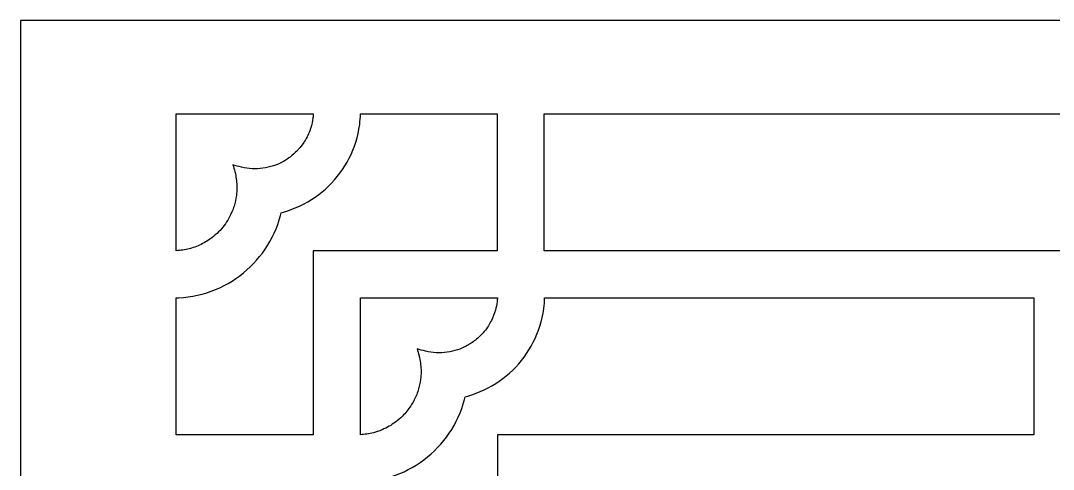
# Model space of a CAD drawing. Header units: centimetres. Extents: x -27 to -1.5, y 3.4 to 9.
# Drawn here: x -26.999 to -22.374, y 6.989 to 9.001 of the extents above; entities that cross this region are included whole.
import ezdxf

# ---------------------------------------------------------------- set-up
doc = ezdxf.new("R2010")
doc.units = ezdxf.units.CM
doc.header["$MEASUREMENT"] = 0
doc.layers.add('layer 1', color=7, linetype='Continuous')

msp = doc.modelspace()

# ---------------------------------------------------------------- linework, layer by layer
at = {"layer": 'layer 1', "color": 250}
for points, knots in [([(-26.99913, 3.42708), (-26.99913, 3.42708), (-26.99913, 9.00076), (-26.99913, 9.00076), (-26.99913, 9.00076), (-26.99913, 9.00076), (-1.49953, 9.00076), (-1.49953, 9.00076), (-1.49953, 9.00076), (-1.49953, 9.00076), (-1.49953, 3.42708), (-1.49953, 3.42708), (-1.49953, 3.42708), (-1.49953, 3.42708), (-26.99913, 3.42708), (-26.99913, 3.42708)], [0, 0, 0, 0, 0.2, 0.2, 0.2, 0.2, 0.4, 0.4, 0.4, 0.4, 0.6, 0.6, 0.6, 0.6, 1, 1, 1, 1]), ([(-26.23377, 7.98095), (-26.22383, 7.98409), (-26.21404, 7.98754), (-26.20434, 7.99134), (-26.20434, 7.99134), (-26.18601, 7.99971), (-26.16866, 8.00941), (-26.15196, 8.02067), (-26.15196, 8.02067), (-26.14034, 8.0286), (-26.12972, 8.03784), (-26.11935, 8.04732), (-26.11935, 8.04732), (-26.11013, 8.05586), (-26.1019, 8.06533), (-26.09398, 8.07508), (-26.09398, 8.07508), (-26.08592, 8.08512), (-26.07846, 8.09554), (-26.07148, 8.10636), (-26.07148, 8.10636), (-26.06463, 8.1183), (-26.05839, 8.1305), (-26.05266, 8.14301), (-26.05266, 8.14301), (-26.04921, 8.15181), (-26.04609, 8.16069), (-26.04329, 8.16973), (-26.04329, 8.16973), (-26.03873, 8.18486), (-26.03469, 8.20062), (-26.0329, 8.21635), (-26.0329, 8.21635), (-26.03158, 8.22852), (-26.03072, 8.24071), (-26.03041, 8.25296), (-26.03041, 8.25296), (-26.03098, 8.27388), (-26.03325, 8.29445), (-26.03743, 8.31497), (-26.03743, 8.31497), (-26.03804, 8.31787), (-26.03868, 8.32078), (-26.03934, 8.32368), (-26.03934, 8.32368), (-26.04228, 8.33394), (-26.0455, 8.34414), (-26.04861, 8.35436), (-26.04861, 8.35436), (-26.03597, 8.35089), (-26.02335, 8.3472), (-26.01061, 8.34417), (-26.01061, 8.34417), (-25.99459, 8.34046), (-25.9785, 8.33809), (-25.96212, 8.33677), (-25.96212, 8.33677), (-25.94613, 8.33643), (-25.92985, 8.33656), (-25.91402, 8.3389), (-25.91402, 8.3389), (-25.89801, 8.34138), (-25.88244, 8.34495), (-25.86696, 8.34974), (-25.86696, 8.34974), (-25.85456, 8.35368), (-25.84274, 8.35905), (-25.83106, 8.36475), (-25.83106, 8.36475), (-25.81945, 8.37048), (-25.80859, 8.3776), (-25.79804, 8.38511), (-25.79804, 8.38511), (-25.78363, 8.3956), (-25.77053, 8.40711), (-25.75817, 8.41993), (-25.75817, 8.41993), (-25.75452, 8.42379), (-25.75095, 8.42772), (-25.74745, 8.43172), (-25.74745, 8.43172), (-25.74745, 8.43172), (-25.73107, 8.45385), (-25.73107, 8.45385), (-25.73107, 8.45385), (-25.72047, 8.47074), (-25.71157, 8.48814), (-25.70427, 8.5067), (-25.70427, 8.5067), (-25.70256, 8.51116), (-25.70092, 8.51564), (-25.69937, 8.52016), (-25.69937, 8.52016), (-25.69525, 8.53476), (-25.6915, 8.54982), (-25.68984, 8.56492), (-25.68984, 8.56492), (-25.68923, 8.57085), (-25.68873, 8.57678), (-25.68843, 8.58274), (-25.68843, 8.58274), (-25.68843, 8.58274), (-26.30243, 8.58274), (-26.30243, 8.58274), (-26.30243, 8.58274), (-26.30243, 8.58274), (-26.30243, 7.96958), (-26.30243, 7.96958), (-26.30243, 7.96958), (-26.28251, 7.97073), (-26.26304, 7.9736), (-26.24361, 7.97802), (-26.24361, 7.97802), (-26.24032, 7.97897), (-26.23704, 7.97995), (-26.23377, 7.98095)], [0, 0, 0, 0, 0.0333333, 0.0333333, 0.0333333, 0.0333333, 0.0666667, 0.0666667, 0.0666667, 0.0666667, 0.1, 0.1, 0.1, 0.1, 0.1333333, 0.1333333, 0.1333333, 0.1333333, 0.1666667, 0.1666667, 0.1666667, 0.1666667, 0.2, 0.2, 0.2, 0.2, 0.2333333, 0.2333333, 0.2333333, 0.2333333, 0.2666667, 0.2666667, 0.2666667, 0.2666667, 0.3, 0.3, 0.3, 0.3, 0.3333333, 0.3333333, 0.3333333, 0.3333333, 0.3666667, 0.3666667, 0.3666667, 0.3666667, 0.4, 0.4, 0.4, 0.4, 0.4333333, 0.4333333, 0.4333333, 0.4333333, 0.4666667, 0.4666667, 0.4666667, 0.4666667, 0.5, 0.5, 0.5, 0.5, 0.5333333, 0.5333333, 0.5333333, 0.5333333, 0.5666667, 0.5666667, 0.5666667, 0.5666667, 0.6, 0.6, 0.6, 0.6, 0.6333333, 0.6333333, 0.6333333, 0.6333333, 0.6666667, 0.6666667, 0.6666667, 0.6666667, 0.7, 0.7, 0.7, 0.7, 0.7333333, 0.7333333, 0.7333333, 0.7333333, 0.7666667, 0.7666667, 0.7666667, 0.7666667, 0.8, 0.8, 0.8, 0.8, 0.8333333, 0.8333333, 0.8333333, 0.8333333, 0.8666667, 0.8666667, 0.8666667, 0.8666667, 0.9, 0.9, 0.9, 0.9, 0.9333333, 0.9333333, 0.9333333, 0.9333333, 1, 1, 1, 1]), ([(-25.50436, 8.43785), (-25.50436, 8.43785), (-25.51145, 8.41942), (-25.51145, 8.41942), (-25.51145, 8.41942), (-25.51145, 8.41942), (-25.51929, 8.40136), (-25.51929, 8.40136), (-25.51929, 8.40136), (-25.51929, 8.40136), (-25.52784, 8.38371), (-25.52784, 8.38371), (-25.52784, 8.38371), (-25.52784, 8.38371), (-25.53711, 8.36646), (-25.53711, 8.36646), (-25.53711, 8.36646), (-25.53711, 8.36646), (-25.54705, 8.34965), (-25.54705, 8.34965), (-25.54705, 8.34965), (-25.54705, 8.34965), (-25.55766, 8.3333), (-25.55766, 8.3333), (-25.55766, 8.3333), (-25.55766, 8.3333), (-25.56891, 8.31742), (-25.56891, 8.31742), (-25.56891, 8.31742), (-25.56891, 8.31742), (-25.5808, 8.30202), (-25.5808, 8.30202), (-25.5808, 8.30202), (-25.5808, 8.30202), (-25.59328, 8.28714), (-25.59328, 8.28714), (-25.59328, 8.28714), (-25.59328, 8.28714), (-25.60636, 8.27278), (-25.60636, 8.27278), (-25.60636, 8.27278), (-25.60636, 8.27278), (-25.62001, 8.25898), (-25.62001, 8.25898), (-25.62001, 8.25898), (-25.62001, 8.25898), (-25.63421, 8.24573), (-25.63421, 8.24573), (-25.63421, 8.24573), (-25.63421, 8.24573), (-25.64894, 8.23308), (-25.64894, 8.23308), (-25.64894, 8.23308), (-25.64894, 8.23308), (-25.66419, 8.22102), (-25.66419, 8.22102), (-25.66419, 8.22102), (-25.66419, 8.22102), (-25.67994, 8.20958), (-25.67994, 8.20958), (-25.67994, 8.20958), (-25.67994, 8.20958), (-25.69616, 8.19879), (-25.69616, 8.19879), (-25.69616, 8.19879), (-25.69616, 8.19879), (-25.71284, 8.18865), (-25.71284, 8.18865), (-25.71284, 8.18865), (-25.71284, 8.18865), (-25.72997, 8.1792), (-25.72997, 8.1792), (-25.72997, 8.1792), (-25.72997, 8.1792), (-25.7475, 8.17044), (-25.7475, 8.17044), (-25.7475, 8.17044), (-25.7475, 8.17044), (-25.76546, 8.16239), (-25.76546, 8.16239), (-25.76546, 8.16239), (-25.76546, 8.16239), (-25.78378, 8.15508), (-25.78378, 8.15508), (-25.78378, 8.15508), (-25.78378, 8.15508), (-25.80248, 8.14852), (-25.80248, 8.14852), (-25.80248, 8.14852), (-25.80248, 8.14852), (-25.82151, 8.14275), (-25.82151, 8.14275), (-25.82151, 8.14275), (-25.82151, 8.14275), (-25.83249, 8.13991), (-25.83249, 8.13991), (-25.83249, 8.13991), (-25.83249, 8.13991), (-25.83544, 8.12762), (-25.83544, 8.12762), (-25.83544, 8.12762), (-25.83544, 8.12762), (-25.84126, 8.10725), (-25.84126, 8.10725), (-25.84126, 8.10725), (-25.84126, 8.10725), (-25.84792, 8.08724), (-25.84792, 8.08724), (-25.84792, 8.08724), (-25.84792, 8.08724), (-25.85541, 8.06761), (-25.85541, 8.06761), (-25.85541, 8.06761), (-25.85541, 8.06761), (-25.86369, 8.04839), (-25.86369, 8.04839), (-25.86369, 8.04839), (-25.86369, 8.04839), (-25.87275, 8.0296), (-25.87275, 8.0296), (-25.87275, 8.0296), (-25.87275, 8.0296), (-25.88258, 8.01125), (-25.88258, 8.01125), (-25.88258, 8.01125), (-25.88258, 8.01125), (-25.89313, 7.99337), (-25.89313, 7.99337), (-25.89313, 7.99337), (-25.89313, 7.99337), (-25.9044, 7.97599), (-25.9044, 7.97599), (-25.9044, 7.97599), (-25.9044, 7.97599), (-25.91638, 7.9591), (-25.91638, 7.9591), (-25.91638, 7.9591), (-25.91638, 7.9591), (-25.92902, 7.94276), (-25.92902, 7.94276), (-25.92902, 7.94276), (-25.92902, 7.94276), (-25.94233, 7.92695), (-25.94233, 7.92695), (-25.94233, 7.92695), (-25.94233, 7.92695), (-25.95626, 7.91172), (-25.95626, 7.91172), (-25.95626, 7.91172), (-25.95626, 7.91172), (-25.97081, 7.89708), (-25.97081, 7.89708), (-25.97081, 7.89708), (-25.97081, 7.89708), (-25.98595, 7.88305), (-25.98595, 7.88305), (-25.98595, 7.88305), (-25.98595, 7.88305), (-26.00167, 7.86964), (-26.00167, 7.86964), (-26.00167, 7.86964), (-26.00167, 7.86964), (-26.01794, 7.8569), (-26.01794, 7.8569), (-26.01794, 7.8569), (-26.01794, 7.8569), (-26.03473, 7.84482), (-26.03473, 7.84482), (-26.03473, 7.84482), (-26.03473, 7.84482), (-26.05205, 7.83344), (-26.05205, 7.83344), (-26.05205, 7.83344), (-26.05205, 7.83344), (-26.06985, 7.82277), (-26.06985, 7.82277), (-26.06985, 7.82277), (-26.06985, 7.82277), (-26.08813, 7.81284), (-26.08813, 7.81284), (-26.08813, 7.81284), (-26.08813, 7.81284), (-26.10685, 7.80366), (-26.10685, 7.80366), (-26.10685, 7.80366), (-26.10685, 7.80366), (-26.12601, 7.79526), (-26.12601, 7.79526), (-26.12601, 7.79526), (-26.12601, 7.79526), (-26.14557, 7.78764), (-26.14557, 7.78764), (-26.14557, 7.78764), (-26.14557, 7.78764), (-26.16553, 7.78086), (-26.16553, 7.78086), (-26.16553, 7.78086), (-26.16553, 7.78086), (-26.18584, 7.7749), (-26.18584, 7.7749), (-26.18584, 7.7749), (-26.18584, 7.7749), (-26.20652, 7.76981), (-26.20652, 7.76981), (-26.20652, 7.76981), (-26.20652, 7.76981), (-26.22751, 7.7656), (-26.22751, 7.7656), (-26.22751, 7.7656), (-26.22751, 7.7656), (-26.2488, 7.76228), (-26.2488, 7.76228), (-26.2488, 7.76228), (-26.2488, 7.76228), (-26.27038, 7.75989), (-26.27038, 7.75989), (-26.27038, 7.75989), (-26.27038, 7.75989), (-26.29222, 7.75844), (-26.29222, 7.75844), (-26.29222, 7.75844), (-26.29222, 7.75844), (-26.30243, 7.75822), (-26.30243, 7.75822), (-26.30243, 7.75822), (-26.30243, 7.75822), (-26.30243, 7.14462), (-26.30243, 7.14462), (-26.30243, 7.14462), (-26.30243, 7.14462), (-25.68871, 7.14462), (-25.68871, 7.14462), (-25.68871, 7.14462), (-25.68871, 7.14462), (-25.68871, 7.96902), (-25.68871, 7.96902), (-25.68871, 7.96902), (-25.68871, 7.96902), (-24.86463, 7.96902), (-24.86463, 7.96902), (-24.86463, 7.96902), (-24.86463, 7.96902), (-24.86463, 8.58274), (-24.86463, 8.58274), (-24.86463, 8.58274), (-24.86463, 8.58274), (-25.47686, 8.58274), (-25.47686, 8.58274), (-25.47686, 8.58274), (-25.47724, 8.56671), (-25.47889, 8.55092), (-25.48066, 8.53502), (-25.48066, 8.53502), (-25.48066, 8.53502), (-25.48377, 8.51498), (-25.48377, 8.51498), (-25.48377, 8.51498), (-25.48377, 8.51498), (-25.4877, 8.49523), (-25.4877, 8.49523), (-25.4877, 8.49523), (-25.4877, 8.49523), (-25.49246, 8.47578), (-25.49246, 8.47578), (-25.49246, 8.47578), (-25.49246, 8.47578), (-25.49802, 8.45664), (-25.49802, 8.45664), (-25.49802, 8.45664), (-25.49802, 8.45664), (-25.50436, 8.43785), (-25.50436, 8.43785)], [0, 0, 0, 0, 0.0144928, 0.0144928, 0.0144928, 0.0144928, 0.0289855, 0.0289855, 0.0289855, 0.0289855, 0.0434783, 0.0434783, 0.0434783, 0.0434783, 0.057971, 0.057971, 0.057971, 0.057971, 0.0724638, 0.0724638, 0.0724638, 0.0724638, 0.0869565, 0.0869565, 0.0869565, 0.0869565, 0.1014493, 0.1014493, 0.1014493, 0.1014493, 0.115942, 0.115942, 0.115942, 0.115942, 0.1304348, 0.1304348, 0.1304348, 0.1304348, 0.1449275, 0.1449275, 0.1449275, 0.1449275, 0.1594203, 0.1594203, 0.1594203, 0.1594203, 0.173913, 0.173913, 0.173913, 0.173913, 0.1884058, 0.1884058, 0.1884058, 0.1884058, 0.2028986, 0.2028986, 0.2028986, 0.2028986, 0.2173913, 0.2173913, 0.2173913, 0.2173913, 0.2318841, 0.2318841, 0.2318841, 0.2318841, 0.2463768, 0.2463768, 0.2463768, 0.2463768, 0.2608696, 0.2608696, 0.2608696, 0.2608696, 0.2753623, 0.2753623, 0.2753623, 0.2753623, 0.2898551, 0.2898551, 0.2898551, 0.2898551, 0.3043478, 0.3043478, 0.3043478, 0.3043478, 0.3188406, 0.3188406, 0.3188406, 0.3188406, 0.3333333, 0.3333333, 0.3333333, 0.3333333, 0.3478261, 0.3478261, 0.3478261, 0.3478261, 0.3623188, 0.3623188, 0.3623188, 0.3623188, 0.3768116, 0.3768116, 0.3768116, 0.3768116, 0.3913043, 0.3913043, 0.3913043, 0.3913043, 0.4057971, 0.4057971, 0.4057971, 0.4057971, 0.4202899, 0.4202899, 0.4202899, 0.4202899, 0.4347826, 0.4347826, 0.4347826, 0.4347826, 0.4492754, 0.4492754, 0.4492754, 0.4492754, 0.4637681, 0.4637681, 0.4637681, 0.4637681, 0.4782609, 0.4782609, 0.4782609, 0.4782609, 0.4927536, 0.4927536, 0.4927536, 0.4927536, 0.5072464, 0.5072464, 0.5072464, 0.5072464, 0.5217391, 0.5217391, 0.5217391, 0.5217391, 0.5362319, 0.5362319, 0.5362319, 0.5362319, 0.5507246, 0.5507246, 0.5507246, 0.5507246, 0.5652174, 0.5652174, 0.5652174, 0.5652174, 0.5797101, 0.5797101, 0.5797101, 0.5797101, 0.5942029, 0.5942029, 0.5942029, 0.5942029, 0.6086957, 0.6086957, 0.6086957, 0.6086957, 0.6231884, 0.6231884, 0.6231884, 0.6231884, 0.6376812, 0.6376812, 0.6376812, 0.6376812, 0.6521739, 0.6521739, 0.6521739, 0.6521739, 0.6666667, 0.6666667, 0.6666667, 0.6666667, 0.6811594, 0.6811594, 0.6811594, 0.6811594, 0.6956522, 0.6956522, 0.6956522, 0.6956522, 0.7101449, 0.7101449, 0.7101449, 0.7101449, 0.7246377, 0.7246377, 0.7246377, 0.7246377, 0.7391304, 0.7391304, 0.7391304, 0.7391304, 0.7536232, 0.7536232, 0.7536232, 0.7536232, 0.7681159, 0.7681159, 0.7681159, 0.7681159, 0.7826087, 0.7826087, 0.7826087, 0.7826087, 0.7971014, 0.7971014, 0.7971014, 0.7971014, 0.8115942, 0.8115942, 0.8115942, 0.8115942, 0.826087, 0.826087, 0.826087, 0.826087, 0.8405797, 0.8405797, 0.8405797, 0.8405797, 0.8550725, 0.8550725, 0.8550725, 0.8550725, 0.8695652, 0.8695652, 0.8695652, 0.8695652, 0.884058, 0.884058, 0.884058, 0.884058, 0.8985507, 0.8985507, 0.8985507, 0.8985507, 0.9130435, 0.9130435, 0.9130435, 0.9130435, 0.9275362, 0.9275362, 0.9275362, 0.9275362, 0.942029, 0.942029, 0.942029, 0.942029, 0.9565217, 0.9565217, 0.9565217, 0.9565217, 0.9710145, 0.9710145, 0.9710145, 0.9710145, 1, 1, 1, 1]), ([(-20.05759, 8.58274), (-20.05759, 8.58274), (-24.65356, 8.58274), (-24.65356, 8.58274), (-24.65356, 8.58274), (-24.65356, 8.58274), (-24.65356, 7.96902), (-24.65356, 7.96902), (-24.65356, 7.96902), (-24.65356, 7.96902), (-20.05759, 7.96902), (-20.05759, 7.96902), (-20.05759, 7.96902), (-20.05759, 7.96902), (-20.05759, 8.58274), (-20.05759, 8.58274)], [0, 0, 0, 0, 0.2, 0.2, 0.2, 0.2, 0.4, 0.4, 0.4, 0.4, 0.6, 0.6, 0.6, 0.6, 1, 1, 1, 1]), ([(-25.4015, 7.15858), (-25.39411, 7.16106), (-25.3868, 7.16372), (-25.37955, 7.16656), (-25.37955, 7.16656), (-25.3586, 7.17613), (-25.33895, 7.18744), (-25.32016, 7.20075), (-25.32016, 7.20075), (-25.30937, 7.20929), (-25.29903, 7.21825), (-25.28905, 7.22772), (-25.28905, 7.22772), (-25.27519, 7.24234), (-25.26268, 7.25779), (-25.25138, 7.27446), (-25.25138, 7.27446), (-25.24217, 7.28818), (-25.23474, 7.30322), (-25.22788, 7.31823), (-25.22788, 7.31823), (-25.22443, 7.32703), (-25.2213, 7.33591), (-25.21851, 7.34495), (-25.21851, 7.34495), (-25.21395, 7.36008), (-25.20991, 7.37583), (-25.20812, 7.39156), (-25.20812, 7.39156), (-25.20679, 7.40373), (-25.20594, 7.41592), (-25.20563, 7.42817), (-25.20563, 7.42817), (-25.20621, 7.4491), (-25.20846, 7.46965), (-25.21265, 7.49019), (-25.21265, 7.49019), (-25.21326, 7.49309), (-25.21389, 7.49599), (-25.21456, 7.49889), (-25.21456, 7.49889), (-25.2175, 7.50915), (-25.22074, 7.51937), (-25.22387, 7.52958), (-25.22387, 7.52958), (-25.21122, 7.52611), (-25.19858, 7.52242), (-25.18582, 7.51939), (-25.18582, 7.51939), (-25.1698, 7.51568), (-25.15371, 7.51331), (-25.13734, 7.51199), (-25.13734, 7.51199), (-25.12135, 7.51165), (-25.10506, 7.51177), (-25.08923, 7.51411), (-25.08923, 7.51411), (-25.07322, 7.5166), (-25.05766, 7.52017), (-25.04218, 7.52496), (-25.04218, 7.52496), (-25.02902, 7.52913), (-25.01646, 7.53493), (-25.0041, 7.54104), (-25.0041, 7.54104), (-24.997, 7.5446), (-24.99031, 7.54885), (-24.98365, 7.55317), (-24.98365, 7.55317), (-24.96883, 7.56303), (-24.95521, 7.57387), (-24.94233, 7.58615), (-24.94233, 7.58615), (-24.93549, 7.59282), (-24.92896, 7.59974), (-24.92267, 7.60693), (-24.92267, 7.60693), (-24.91616, 7.61562), (-24.90938, 7.62402), (-24.90368, 7.63325), (-24.90368, 7.63325), (-24.89914, 7.64071), (-24.89489, 7.6483), (-24.89093, 7.6561), (-24.89093, 7.6561), (-24.88361, 7.67082), (-24.87698, 7.6863), (-24.87271, 7.70221), (-24.87271, 7.70221), (-24.86945, 7.71467), (-24.86646, 7.7273), (-24.86505, 7.74014), (-24.86505, 7.74014), (-24.86445, 7.74606), (-24.86394, 7.752), (-24.86365, 7.75796), (-24.86365, 7.75796), (-24.86365, 7.75796), (-25.47764, 7.75796), (-25.47764, 7.75796), (-25.47764, 7.75796), (-25.47764, 7.75796), (-25.47764, 7.1448), (-25.47764, 7.1448), (-25.47764, 7.1448), (-25.45773, 7.14595), (-25.43826, 7.14881), (-25.41883, 7.15324), (-25.41883, 7.15324), (-25.41301, 7.15491), (-25.40725, 7.1567), (-25.4015, 7.15858)], [0, 0, 0, 0, 0.0344828, 0.0344828, 0.0344828, 0.0344828, 0.0689655, 0.0689655, 0.0689655, 0.0689655, 0.1034483, 0.1034483, 0.1034483, 0.1034483, 0.137931, 0.137931, 0.137931, 0.137931, 0.1724138, 0.1724138, 0.1724138, 0.1724138, 0.2068966, 0.2068966, 0.2068966, 0.2068966, 0.2413793, 0.2413793, 0.2413793, 0.2413793, 0.2758621, 0.2758621, 0.2758621, 0.2758621, 0.3103448, 0.3103448, 0.3103448, 0.3103448, 0.3448276, 0.3448276, 0.3448276, 0.3448276, 0.3793103, 0.3793103, 0.3793103, 0.3793103, 0.4137931, 0.4137931, 0.4137931, 0.4137931, 0.4482759, 0.4482759, 0.4482759, 0.4482759, 0.4827586, 0.4827586, 0.4827586, 0.4827586, 0.5172414, 0.5172414, 0.5172414, 0.5172414, 0.5517241, 0.5517241, 0.5517241, 0.5517241, 0.5862069, 0.5862069, 0.5862069, 0.5862069, 0.6206897, 0.6206897, 0.6206897, 0.6206897, 0.6551724, 0.6551724, 0.6551724, 0.6551724, 0.6896552, 0.6896552, 0.6896552, 0.6896552, 0.7241379, 0.7241379, 0.7241379, 0.7241379, 0.7586207, 0.7586207, 0.7586207, 0.7586207, 0.7931034, 0.7931034, 0.7931034, 0.7931034, 0.8275862, 0.8275862, 0.8275862, 0.8275862, 0.862069, 0.862069, 0.862069, 0.862069, 0.8965517, 0.8965517, 0.8965517, 0.8965517, 0.9310345, 0.9310345, 0.9310345, 0.9310345, 1, 1, 1, 1]), ([(-24.67958, 7.61307), (-24.67958, 7.61307), (-24.68667, 7.59464), (-24.68667, 7.59464), (-24.68667, 7.59464), (-24.68667, 7.59464), (-24.69451, 7.57658), (-24.69451, 7.57658), (-24.69451, 7.57658), (-24.69451, 7.57658), (-24.70306, 7.55892), (-24.70306, 7.55892), (-24.70306, 7.55892), (-24.70306, 7.55892), (-24.71232, 7.54167), (-24.71232, 7.54167), (-24.71232, 7.54167), (-24.71232, 7.54167), (-24.72227, 7.52487), (-24.72227, 7.52487), (-24.72227, 7.52487), (-24.72227, 7.52487), (-24.73288, 7.50851), (-24.73288, 7.50851), (-24.73288, 7.50851), (-24.73288, 7.50851), (-24.74413, 7.49263), (-24.74413, 7.49263), (-24.74413, 7.49263), (-24.74413, 7.49263), (-24.75601, 7.47724), (-24.75601, 7.47724), (-24.75601, 7.47724), (-24.75601, 7.47724), (-24.7685, 7.46236), (-24.7685, 7.46236), (-24.7685, 7.46236), (-24.7685, 7.46236), (-24.78158, 7.448), (-24.78158, 7.448), (-24.78158, 7.448), (-24.78158, 7.448), (-24.79523, 7.4342), (-24.79523, 7.4342), (-24.79523, 7.4342), (-24.79523, 7.4342), (-24.80943, 7.42095), (-24.80943, 7.42095), (-24.80943, 7.42095), (-24.80943, 7.42095), (-24.82416, 7.40829), (-24.82416, 7.40829), (-24.82416, 7.40829), (-24.82416, 7.40829), (-24.83941, 7.39623), (-24.83941, 7.39623), (-24.83941, 7.39623), (-24.83941, 7.39623), (-24.85516, 7.3848), (-24.85516, 7.3848), (-24.85516, 7.3848), (-24.85516, 7.3848), (-24.87138, 7.37401), (-24.87138, 7.37401), (-24.87138, 7.37401), (-24.87138, 7.37401), (-24.88806, 7.36387), (-24.88806, 7.36387), (-24.88806, 7.36387), (-24.88806, 7.36387), (-24.90518, 7.35441), (-24.90518, 7.35441), (-24.90518, 7.35441), (-24.90518, 7.35441), (-24.92272, 7.34566), (-24.92272, 7.34566), (-24.92272, 7.34566), (-24.92272, 7.34566), (-24.94067, 7.3376), (-24.94067, 7.3376), (-24.94067, 7.3376), (-24.94067, 7.3376), (-24.959, 7.3303), (-24.959, 7.3303), (-24.959, 7.3303), (-24.959, 7.3303), (-24.97769, 7.32374), (-24.97769, 7.32374), (-24.97769, 7.32374), (-24.97769, 7.32374), (-24.99673, 7.31796), (-24.99673, 7.31796), (-24.99673, 7.31796), (-24.99673, 7.31796), (-25.00771, 7.31513), (-25.00771, 7.31513), (-25.00771, 7.31513), (-25.00771, 7.31513), (-25.01065, 7.30284), (-25.01065, 7.30284), (-25.01065, 7.30284), (-25.01065, 7.30284), (-25.01647, 7.28247), (-25.01647, 7.28247), (-25.01647, 7.28247), (-25.01647, 7.28247), (-25.02314, 7.26245), (-25.02314, 7.26245), (-25.02314, 7.26245), (-25.02314, 7.26245), (-25.03062, 7.24283), (-25.03062, 7.24283), (-25.03062, 7.24283), (-25.03062, 7.24283), (-25.03891, 7.22361), (-25.03891, 7.22361), (-25.03891, 7.22361), (-25.03891, 7.22361), (-25.04797, 7.20481), (-25.04797, 7.20481), (-25.04797, 7.20481), (-25.04797, 7.20481), (-25.05779, 7.18647), (-25.05779, 7.18647), (-25.05779, 7.18647), (-25.05779, 7.18647), (-25.06835, 7.16859), (-25.06835, 7.16859), (-25.06835, 7.16859), (-25.06835, 7.16859), (-25.07962, 7.1512), (-25.07962, 7.1512), (-25.07962, 7.1512), (-25.07962, 7.1512), (-25.0916, 7.13432), (-25.0916, 7.13432), (-25.0916, 7.13432), (-25.0916, 7.13432), (-25.10424, 7.11797), (-25.10424, 7.11797), (-25.10424, 7.11797), (-25.10424, 7.11797), (-25.11754, 7.10217), (-25.11754, 7.10217), (-25.11754, 7.10217), (-25.11754, 7.10217), (-25.13148, 7.08693), (-25.13148, 7.08693), (-25.13148, 7.08693), (-25.13148, 7.08693), (-25.14603, 7.07229), (-25.14603, 7.07229), (-25.14603, 7.07229), (-25.14603, 7.07229), (-25.16117, 7.05826), (-25.16117, 7.05826), (-25.16117, 7.05826), (-25.16117, 7.05826), (-25.17689, 7.04486), (-25.17689, 7.04486), (-25.17689, 7.04486), (-25.17689, 7.04486), (-25.19315, 7.03212), (-25.19315, 7.03212), (-25.19315, 7.03212), (-25.19315, 7.03212), (-25.20995, 7.02004), (-25.20995, 7.02004), (-25.20995, 7.02004), (-25.20995, 7.02004), (-25.22726, 7.00866), (-25.22726, 7.00866), (-25.22726, 7.00866), (-25.22726, 7.00866), (-25.24507, 6.99799), (-25.24507, 6.99799), (-25.24507, 6.99799), (-25.24507, 6.99799), (-25.26334, 6.98806), (-25.26334, 6.98806), (-25.26334, 6.98806), (-25.26334, 6.98806), (-25.28207, 6.97887), (-25.28207, 6.97887), (-25.28207, 6.97887), (-25.28207, 6.97887), (-25.30122, 6.97047), (-25.30122, 6.97047), (-25.30122, 6.97047), (-25.30122, 6.97047), (-25.32079, 6.96286), (-25.32079, 6.96286), (-25.32079, 6.96286), (-25.32079, 6.96286), (-25.34074, 6.95607), (-25.34074, 6.95607), (-25.34074, 6.95607), (-25.34074, 6.95607), (-25.36106, 6.95012), (-25.36106, 6.95012), (-25.36106, 6.95012), (-25.36106, 6.95012), (-25.38173, 6.94502), (-25.38173, 6.94502), (-25.38173, 6.94502), (-25.38173, 6.94502), (-25.40272, 6.94081), (-25.40272, 6.94081), (-25.40272, 6.94081), (-25.40272, 6.94081), (-25.42402, 6.9375), (-25.42402, 6.9375), (-25.42402, 6.9375), (-25.42402, 6.9375), (-25.4456, 6.93511), (-25.4456, 6.93511), (-25.4456, 6.93511), (-25.4456, 6.93511), (-25.46744, 6.93366), (-25.46744, 6.93366), (-25.46744, 6.93366), (-25.46744, 6.93366), (-25.47764, 6.93343), (-25.47764, 6.93343), (-25.47764, 6.93343), (-25.47764, 6.93343), (-25.47764, 6.31946), (-25.47764, 6.31946), (-25.47764, 6.31946), (-25.47764, 6.31946), (-24.86393, 6.31946), (-24.86393, 6.31946), (-24.86393, 6.31946), (-24.86393, 6.31946), (-24.86393, 7.14424), (-24.86393, 7.14424), (-24.86393, 7.14424), (-24.86393, 7.14424), (-22.46063, 7.14424), (-22.46063, 7.14424), (-22.46063, 7.14424), (-22.46063, 7.14424), (-22.46063, 7.75796), (-22.46063, 7.75796), (-22.46063, 7.75796), (-22.46063, 7.75796), (-24.65208, 7.75796), (-24.65208, 7.75796), (-24.65208, 7.75796), (-24.65245, 7.74193), (-24.65411, 7.72614), (-24.65588, 7.71023), (-24.65588, 7.71023), (-24.65588, 7.71023), (-24.65898, 7.6902), (-24.65898, 7.6902), (-24.65898, 7.6902), (-24.65898, 7.6902), (-24.66292, 7.67045), (-24.66292, 7.67045), (-24.66292, 7.67045), (-24.66292, 7.67045), (-24.66768, 7.65099), (-24.66768, 7.65099), (-24.66768, 7.65099), (-24.66768, 7.65099), (-24.67323, 7.63186), (-24.67323, 7.63186), (-24.67323, 7.63186), (-24.67323, 7.63186), (-24.67958, 7.61307), (-24.67958, 7.61307)], [0, 0, 0, 0, 0.0144928, 0.0144928, 0.0144928, 0.0144928, 0.0289855, 0.0289855, 0.0289855, 0.0289855, 0.0434783, 0.0434783, 0.0434783, 0.0434783, 0.057971, 0.057971, 0.057971, 0.057971, 0.0724638, 0.0724638, 0.0724638, 0.0724638, 0.0869565, 0.0869565, 0.0869565, 0.0869565, 0.1014493, 0.1014493, 0.1014493, 0.1014493, 0.115942, 0.115942, 0.115942, 0.115942, 0.1304348, 0.1304348, 0.1304348, 0.1304348, 0.1449275, 0.1449275, 0.1449275, 0.1449275, 0.1594203, 0.1594203, 0.1594203, 0.1594203, 0.173913, 0.173913, 0.173913, 0.173913, 0.1884058, 0.1884058, 0.1884058, 0.1884058, 0.2028986, 0.2028986, 0.2028986, 0.2028986, 0.2173913, 0.2173913, 0.2173913, 0.2173913, 0.2318841, 0.2318841, 0.2318841, 0.2318841, 0.2463768, 0.2463768, 0.2463768, 0.2463768, 0.2608696, 0.2608696, 0.2608696, 0.2608696, 0.2753623, 0.2753623, 0.2753623, 0.2753623, 0.2898551, 0.2898551, 0.2898551, 0.2898551, 0.3043478, 0.3043478, 0.3043478, 0.3043478, 0.3188406, 0.3188406, 0.3188406, 0.3188406, 0.3333333, 0.3333333, 0.3333333, 0.3333333, 0.3478261, 0.3478261, 0.3478261, 0.3478261, 0.3623188, 0.3623188, 0.3623188, 0.3623188, 0.3768116, 0.3768116, 0.3768116, 0.3768116, 0.3913043, 0.3913043, 0.3913043, 0.3913043, 0.4057971, 0.4057971, 0.4057971, 0.4057971, 0.4202899, 0.4202899, 0.4202899, 0.4202899, 0.4347826, 0.4347826, 0.4347826, 0.4347826, 0.4492754, 0.4492754, 0.4492754, 0.4492754, 0.4637681, 0.4637681, 0.4637681, 0.4637681, 0.4782609, 0.4782609, 0.4782609, 0.4782609, 0.4927536, 0.4927536, 0.4927536, 0.4927536, 0.5072464, 0.5072464, 0.5072464, 0.5072464, 0.5217391, 0.5217391, 0.5217391, 0.5217391, 0.5362319, 0.5362319, 0.5362319, 0.5362319, 0.5507246, 0.5507246, 0.5507246, 0.5507246, 0.5652174, 0.5652174, 0.5652174, 0.5652174, 0.5797101, 0.5797101, 0.5797101, 0.5797101, 0.5942029, 0.5942029, 0.5942029, 0.5942029, 0.6086957, 0.6086957, 0.6086957, 0.6086957, 0.6231884, 0.6231884, 0.6231884, 0.6231884, 0.6376812, 0.6376812, 0.6376812, 0.6376812, 0.6521739, 0.6521739, 0.6521739, 0.6521739, 0.6666667, 0.6666667, 0.6666667, 0.6666667, 0.6811594, 0.6811594, 0.6811594, 0.6811594, 0.6956522, 0.6956522, 0.6956522, 0.6956522, 0.7101449, 0.7101449, 0.7101449, 0.7101449, 0.7246377, 0.7246377, 0.7246377, 0.7246377, 0.7391304, 0.7391304, 0.7391304, 0.7391304, 0.7536232, 0.7536232, 0.7536232, 0.7536232, 0.7681159, 0.7681159, 0.7681159, 0.7681159, 0.7826087, 0.7826087, 0.7826087, 0.7826087, 0.7971014, 0.7971014, 0.7971014, 0.7971014, 0.8115942, 0.8115942, 0.8115942, 0.8115942, 0.826087, 0.826087, 0.826087, 0.826087, 0.8405797, 0.8405797, 0.8405797, 0.8405797, 0.8550725, 0.8550725, 0.8550725, 0.8550725, 0.8695652, 0.8695652, 0.8695652, 0.8695652, 0.884058, 0.884058, 0.884058, 0.884058, 0.8985507, 0.8985507, 0.8985507, 0.8985507, 0.9130435, 0.9130435, 0.9130435, 0.9130435, 0.9275362, 0.9275362, 0.9275362, 0.9275362, 0.942029, 0.942029, 0.942029, 0.942029, 0.9565217, 0.9565217, 0.9565217, 0.9565217, 0.9710145, 0.9710145, 0.9710145, 0.9710145, 1, 1, 1, 1])]:
    msp.add_open_spline(points, degree=3, knots=knots, dxfattribs=at)

doc.saveas('drawing.dxf')
